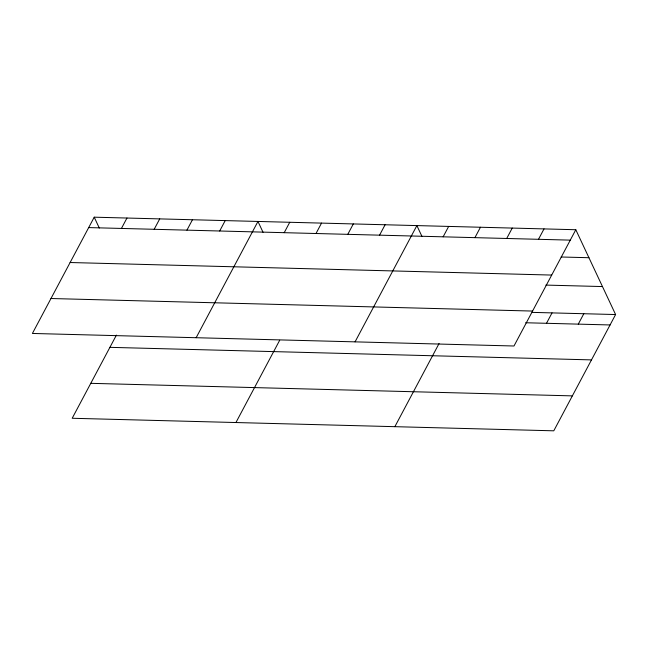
<?xml version="1.0" encoding="UTF-8"?>
<svg xmlns="http://www.w3.org/2000/svg" width="648" height="648" viewBox="0 0 648 648"><rect width="100%" height="100%" fill="white"/><g stroke="black" fill="none" stroke-linecap="round" stroke-linejoin="round"><path stroke-width="0.97" d="M94.219 217.185L32.4 333.453L513.986 346L575.805 229.732L94.219 217.185L99.306 228.023M121.435 228.444L126.968 218.036M154.184 229.295L159.716 218.894M116.413 335.113L72.195 418.268L553.781 430.815L615.6 314.547L575.805 229.732M186.932 230.145L192.464 219.745M219.68 231.004L225.212 220.595M196.142 337.713L257.961 221.454L263.039 232.284M284.213 232.681L289.745 222.28M315.997 233.515L321.529 223.106M235.937 422.536L279.685 340.257M347.782 234.341L353.314 223.933M379.566 235.167L385.098 224.767M355.064 341.852L416.883 225.593L421.961 236.423M443.135 236.82L448.667 226.419M474.919 237.654L480.452 227.246M394.859 426.676L439.069 343.521M506.704 238.48L512.236 228.072M538.488 239.306L544.02 228.906M546.499 323.295L552.031 312.895M578.283 324.13L583.816 313.721M88.687 227.586L570.272 240.133M561.119 256.997L588.935 257.718M70.114 262.521L551.691 275.068M545.851 285.088L602.47 286.562M50.973 298.517L532.559 311.064M532.17 312.377L615.6 314.547M525.641 322.753L610.068 324.956M109.909 347.344L591.494 359.891M90.777 383.333L572.354 395.879"/></g></svg>
